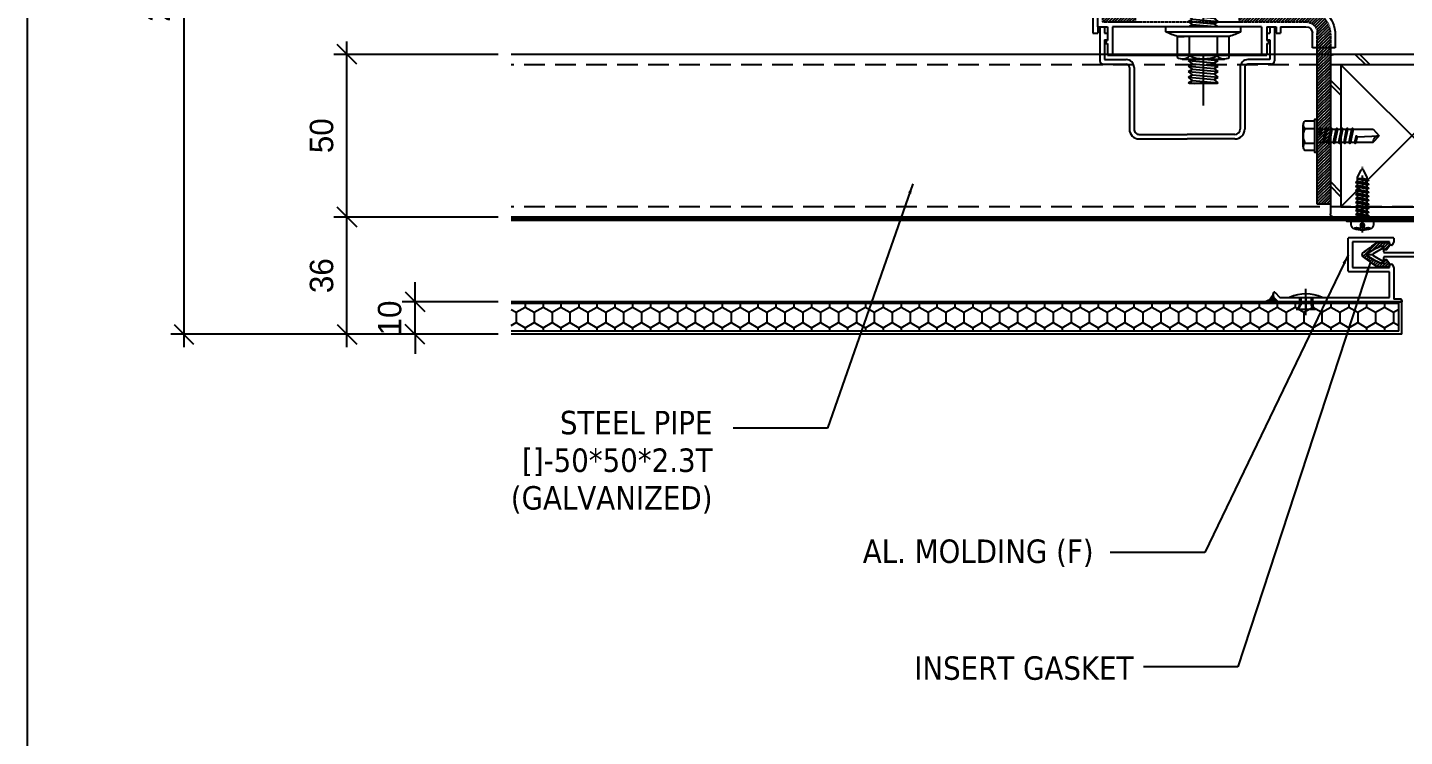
# Model space of a CAD drawing. Header units: millimetres. Extents: x 2352 to 12473, y 635 to 7997.
# Drawn here: x 3160.6 to 3583.5, y 2969 to 3186.8 of the extents above; entities that cross this region are included whole.
import ezdxf

# ---------------------------------------------------------------- set-up
doc = ezdxf.new("R2010")
doc.units = ezdxf.units.MM
for name, pattern in [('( Hidden )', [0.375, 0.25, -0.125]), ('CENTER', [2, 1.25, -0.25, 0.25, -0.25]), ('CONTINOUS', [0]), ('HIDDEN', [9.525, 6.35, -3.175])]:
    doc.linetypes.add(name, pattern=pattern)
doc.layers.get('Defpoints').update_dxf_attribs({"color": 187})
for name, color, linetype in [('01', 1, 'Continuous'), ('4', 4, 'Continuous'), ('5', 5, 'Continuous'), ('ACCY', 8, 'Continuous'), ('Autotaladrante N12 Filete 5.5 mm', 1, 'Continuous'), ('cen', 1, 'Continuous'), ('DIM', 7, 'Continuous'), ('fastener', 1, 'Continuous'), ('GASKET', 3, 'Continuous'), ('HATCH', 8, 'Continuous'), ('KD-ELE6', 8, 'Continuous'), ('OTHER', 8, 'Continuous'), ('PE', 9, 'Continuous'), ('REV01', 9, 'Continuous'), ('S-DIM', 7, 'CONTINOUS'), ('Self Screw #14x25', 1, 'Continuous'), ('skin-mt', 7, 'Continuous'), ('ST_L PIPE', 2, 'Continuous'), ('TE 07', 7, 'Continuous'), ('TEXT', 4, 'Continuous'), ('Welding', 1, 'Continuous'), ('x-sec$0$A-CON', 2, 'Continuous'), ('몰드', 2, 'Continuous'), ('사출', 4, 'Continuous'), ('원통형 캡', 7, 'Continuous')]:
    doc.layers.add(name, color=color, linetype=linetype)
doc.styles.add('Expo M', font='Expo M.ttf')
doc.styles.get("Standard").update_dxf_attribs({"font": 'arial.ttf'})
doc.styles.add('알루이엔씨', font='Expo M.ttf')
doc.dimstyles.new('DS2', dxfattribs={"dimscale": 2, "dimtxt": 1.8, "dimasz": 1.5, "dimexe": 1, "dimexo": 1, "dimgap": 0.5, "dimtad": 1, "dimtoh": 1, "dimdec": 1, "dimzin": 1, "dimdsep": 46, "dimtxsty": 'Expo M', "dimcen": 2, "dimadec": 1, "dimazin": 0, "dimtfac": 1, "dimtdec": 4, "dimtix": 1, "dimtmove": 1, "dimatfit": 3, "dimfxl": 1, "dimtolj": 1, "dimtzin": 1, "dimarcsym": 0})
doc.dimstyles.new('알루이엔씨4', dxfattribs={"dimscale": 4, "dimtxt": 1.8, "dimasz": 1.5, "dimexe": 1, "dimexo": 1, "dimgap": 1, "dimtad": 1, "dimdec": 1, "dimdsep": 46, "dimtxsty": '알루이엔씨', "dimblk": 'OBLIQUE', "dimcen": 2, "dimdle": 1, "dimclrd": 7, "dimclre": 7, "dimclrt": 3, "dimadec": 1, "dimazin": 0, "dimtfac": 1, "dimtdec": 1, "dimtix": 1, "dimtmove": 2, "dimatfit": 3, "dimfxl": 1, "dimtvp": 1, "dimtolj": 1, "dimtzin": 0, "dimarcsym": 0})

# ---------------------------------------------------------------- blocks, each defined once
blk = doc.blocks.new('POP-LIVET')
at = {"layer": 'cen', "ltscale": 0.1}
blk.add_line((0, -5.47), (0, 2.61), dxfattribs=at)
at = {"layer": 'OTHER'}
for p, q in [((-5, 0), (5, 0)), ((-2, 0), (-2, -2.3)), ((-1.6, 0), (-1.6, -2.3)), ((0, 0), (0, -3.3)), ((1.6, 0), (1.6, -2.3)), ((2, 0), (2, -2.3)), ((-3, -3.6), (3, -3.6))]:
    blk.add_line(p, q, dxfattribs=at)
for centre, radius, start, end in [((0, -10.83), 11.93, 65.2132, 114.7868), ((-3.68, -2.04), 1.7, 293.5145, 351.3483), ((-3.28, -2.04), 1.7, 293.5145, 351.3483), ((3.28, -2.04), 1.7, 188.6517, 246.4855), ((3.68, -2.04), 1.7, 188.6517, 246.4855)]:
    blk.add_arc(centre, radius, start, end, dxfattribs=at)
blk = doc.blocks.new('F2-A')
at = {"layer": '몰드', "color": 7}
for p, q in [((-25.56, 25.75), (-25.56, 24.95)), ((1.06, 26), (-25.31, 26)), ((1.3, 1.3), (1.3, 25.8)), ((-25.31, 24.7), (-20.96, 24.7)), ((-20.96, 24.7), (-20.66, 25)), ((-20.66, 25), (-20.36, 24.7)), ((-20.36, 24.7), (0, 24.7)), ((0, 24.7), (0, 15.05)), ((0, 13.85), (0, 0.8)), ((-2.5, 0.4), (-2.5, 0)), ((-2.5, 0), (22.8, 0)), ((-2.1, 0.8), (0, 0.8)), ((14, 1.3), (1.3, 1.3)), ((14.3, 1), (14, 1.3)), ((14.6, 1.3), (14.3, 1)), ((22.26, 1.3), (14.6, 1.3)), ((23.88, 2.91), (22.26, 1.3)), ((22.8, 0), (24.24, 1.44)), ((24.24, 2.83), (24.16, 2.91)), ((24.3, 1.58), (24.3, 2.69))]:
    blk.add_line(p, q, dxfattribs=at)
blk.add_lwpolyline([(0, 15.05), (-13.92, 15.05), (-14.12, 16.13, 0.547574), (-14.59, 16.32), (-17.34, 14.69, 0.517274), (-17.34, 14.21), (-14.59, 12.58, 0.547574), (-14.12, 12.77), (-13.92, 13.85), (0, 13.85)], format="xyb", dxfattribs=at)
for centre, radius, start, end in [((-25.31, 25.75), 0.25, 90, 180), ((1.06, 25.75), 0.25, 11.537, 90), ((-25.31, 24.95), 0.25, 180, 270), ((-2.1, 0.4), 0.4, 90, 180), ((24.02, 2.77), 0.2, 45, 135), ((24.1, 2.69), 0.2, 0, 45), ((24.1, 1.58), 0.2, 315, 360)]:
    blk.add_arc(centre, radius, start, end, dxfattribs=at)
blk = doc.blocks.new('F1-A')
at = {"layer": '몰드', "color": 7}
for p, q in [((-14, 9.4), (-14, 19.5)), ((-13.8, 19.7), (-0.2, 19.7)), ((-1.3, 18.4), (-12.7, 18.4)), ((-12.7, 18.4), (-12.7, 10.5)), ((-1.3, 17.36), (-1.3, 18.4)), ((-0.64, 17.36), (-1.3, 17.36)), ((-0.02, 18.36), (-0.46, 17.48)), ((0, 19.5), (0, 18.45)), ((-1.3, 9.2), (-13.8, 9.2)), ((-12.7, 10.5), (-1.3, 10.5)), ((-1.3, 11.54), (-0.64, 11.54)), ((-1.3, 10.5), (-1.3, 11.54)), ((-1.3, 1.3), (-1.3, 9.2)), ((-0.46, 11.42), (-0.02, 10.54)), ((0, 10.45), (0, 0.8)), ((-37, 1.58), (-37, 2.69)), ((-36.94, 2.83), (-36.86, 2.91)), ((-35.5, 0), (-36.94, 1.44)), ((-36.58, 2.91), (-34.96, 1.3)), ((2.5, 0), (-35.5, 0)), ((-34.96, 1.3), (-27.3, 1.3)), ((-27.3, 1.3), (-27, 1)), ((-27, 1), (-26.7, 1.3)), ((-26.7, 1.3), (-1.3, 1.3)), ((2.1, 0.8), (0, 0.8)), ((2.5, 0.4), (2.5, 0))]:
    blk.add_line(p, q, dxfattribs=at)
for centre, radius, start, end in [((-13.8, 19.5), 0.2, 90, 180), ((-0.64, 17.56), 0.2, 270, 333.7089), ((-0.2, 19.5), 0.2, 0, 90), ((-0.2, 18.45), 0.2, 333.7089, 360), ((-13.8, 9.4), 0.2, 180, 270), ((-0.64, 11.34), 0.2, 26.2911, 90), ((-0.2, 10.45), 0.2, 0, 26.2911), ((-36.8, 2.69), 0.2, 135, 180), ((-36.8, 1.58), 0.2, 180, 225), ((-36.72, 2.77), 0.2, 45, 135), ((2.1, 0.4), 0.4, 360, 90)]:
    blk.add_arc(centre, radius, start, end, dxfattribs=at)
blk = doc.blocks.new('A$C64E5457E')
at = {"layer": 'ACCY', "color": 1, "linetype": 'Continuous'}
for p, q in [((0, 17.78), (0, 16.79)), ((7, 16.79), (7, 17.78)), ((0, 16.79), (7, 16.79)), ((1.51, 15.32), (2, 15.52)), ((1.51, 15.32), (5.5, 14.66)), ((1.51, 14.08), (2, 14.28)), ((1.51, 14.08), (5.5, 13.43)), ((1.51, 12.85), (2, 13.05)), ((1.51, 12.85), (5.5, 12.2)), ((1.52, 15.21), (2, 15.02)), ((1.52, 15.21), (5.44, 14.57)), ((1.52, 13.98), (2, 13.78)), ((1.52, 13.98), (5.44, 13.33)), ((1.52, 12.74), (2, 12.55)), ((1.52, 12.74), (5.44, 12.1)), ((2, 16.79), (2, 15.52)), ((2, 15.52), (5, 14.89)), ((2, 15.02), (2, 14.28)), ((2, 15.02), (5, 14.4)), ((2, 14.28), (5, 13.66)), ((2, 13.78), (2, 13.05)), ((2, 13.78), (5, 13.16)), ((2, 13.05), (5, 12.43)), ((3.43, 16.14), (5, 15.64)), ((3.43, 16.14), (5.44, 15.81)), ((3.45, 16.24), (5, 16.14)), ((3.45, 16.24), (5.5, 15.91)), ((5, 16.79), (5, 16.14)), ((5.48, 15.94), (5, 16.14)), ((5.49, 15.84), (5, 15.64)), ((5, 15.64), (5, 14.89)), ((5.48, 14.7), (5, 14.89)), ((5.49, 14.59), (5, 14.4)), ((5, 14.4), (5, 13.66)), ((5.48, 13.47), (5, 13.66)), ((5.49, 13.36), (5, 13.16)), ((5, 13.16), (5, 12.43)), ((1.51, 11.62), (2, 11.82)), ((1.51, 11.62), (5.5, 10.96)), ((1.51, 10.38), (2, 10.58)), ((1.51, 10.38), (5.5, 9.73)), ((1.51, 9.15), (2, 9.35)), ((1.51, 9.15), (5.5, 8.5)), ((1.52, 11.51), (5.44, 10.87)), ((1.52, 11.51), (2, 11.32)), ((1.52, 10.28), (2, 10.08)), ((1.52, 10.28), (5.44, 9.63)), ((1.52, 9.05), (2, 8.85)), ((1.52, 9.05), (5.44, 8.4)), ((2, 12.55), (2, 11.82)), ((2, 12.55), (5, 11.93)), ((2, 11.82), (5, 11.2)), ((2, 11.32), (2, 10.58)), ((2, 11.32), (5, 10.7)), ((2, 10.58), (5, 9.96)), ((2, 10.08), (2, 9.35)), ((2, 10.08), (5, 9.46)), ((2, 9.35), (5, 8.73)), ((2, 8.85), (2, 8.12)), ((2, 8.85), (5, 8.23)), ((5.48, 12.23), (5, 12.43)), ((5.49, 12.13), (5, 11.93)), ((5, 11.93), (5, 11.2)), ((5.48, 11), (5, 11.2)), ((5.49, 10.9), (5, 10.7)), ((5, 10.7), (5, 9.96)), ((5.48, 9.77), (5, 9.96)), ((5.49, 9.66), (5, 9.46)), ((5, 9.46), (5, 8.73)), ((5.48, 8.54), (5, 8.73)), ((1.51, 7.92), (2, 8.12)), ((1.51, 7.92), (5.5, 7.26)), ((1.51, 6.69), (2, 6.89)), ((1.51, 6.69), (5.5, 6.03)), ((1.51, 5.45), (2, 5.65)), ((1.51, 5.45), (5.5, 4.8)), ((1.51, 4.22), (2, 4.42)), ((1.52, 7.81), (2, 7.62)), ((1.52, 7.81), (5.44, 7.17)), ((1.52, 6.58), (2, 6.39)), ((1.52, 6.58), (5.44, 5.94)), ((1.52, 5.35), (2, 5.15)), ((1.52, 5.35), (5.44, 4.7)), ((2, 8.12), (5, 7.5)), ((2, 7.62), (2, 6.89)), ((2, 7.62), (5, 7)), ((2, 6.89), (5, 6.26)), ((2, 6.39), (2, 5.65)), ((2, 6.39), (5, 5.76)), ((2, 5.65), (5, 5.03)), ((2, 5.15), (2, 4.42)), ((2, 5.15), (5, 4.53)), ((2, 4.42), (5, 3.8)), ((5.49, 8.43), (5, 8.23)), ((5, 8.23), (5, 7.5)), ((5.48, 7.3), (5, 7.5)), ((5.49, 7.2), (5, 7)), ((5, 7), (5, 6.26)), ((5.48, 6.07), (5, 6.26)), ((5.49, 5.96), (5, 5.76)), ((5, 5.76), (5, 5.03)), ((5.48, 4.84), (5, 5.03)), ((5.49, 4.73), (5, 4.53)), ((5, 4.53), (5, 3.36)), ((1.51, 4.22), (5, 3.61)), ((1.52, 4.11), (2, 3.92)), ((1.52, 4.11), (4.75, 3.61)), ((2, 3.92), (2, 3.36)), ((2, 3.92), (3.46, 3.61)), ((2, 3.36), (3.12, 0.99)), ((5, 3.61), (3.46, 3.61)), ((5, 3.36), (3.88, 0.99))]:
    blk.add_line(p, q, dxfattribs=at)
at = {"layer": 'ACCY', "color": 1, "linetype": 'CENTER', "ltscale": 10}
blk.add_line((3.5, 20.21), (3.5, 0), dxfattribs=at)
at = {"layer": 'ACCY', "color": 1, "linetype": 'Continuous'}
blk.add_lwpolyline([(6.05, 19.04), (5.82, 18.84), (5.57, 18.74), (5.3, 18.72), (5.03, 18.76), (4.76, 18.82), (4.52, 18.89), (4.31, 18.94), (4.16, 18.94), (4.06, 18.88), (4.01, 18.76), (3.99, 18.6), (3.99, 18.41), (4.01, 18.21), (4.02, 18), (4.01, 17.81), (3.97, 17.63), (3.89, 17.5), (3.78, 17.4), (3.65, 17.35), (3.5, 17.33), (3.35, 17.35), (3.22, 17.4), (3.11, 17.5), (3.03, 17.63), (2.99, 17.81), (2.98, 18), (2.99, 18.21), (3.01, 18.41), (3.01, 18.6), (2.99, 18.76), (2.94, 18.88), (2.84, 18.94), (2.69, 18.94), (2.48, 18.89), (2.24, 18.82), (1.97, 18.76), (1.7, 18.72), (1.43, 18.74), (1.18, 18.84), (0.95, 19.04)], dxfattribs=at)
for centre, radius, start, end in [((1.3, 17.78), 1.3, 105.5886, 179.9767), ((3.5, 10.03), 9.36, 74.205, 105.795), ((5.7, 17.78), 1.3, 0.0233, 74.4114), ((1.59, 15.27), 0.0925, 150.0753, 220.1339), ((1.59, 14.04), 0.0925, 150.0753, 220.1339), ((1.59, 12.8), 0.0925, 150.0753, 220.1339), ((3.47, 16.18), 0.0602, 110.6851, 229.2729), ((5.41, 15.88), 0.0925, 330.0753, 40.1339), ((5.41, 14.64), 0.0925, 330.0753, 40.1339), ((5.41, 13.41), 0.0925, 330.0753, 40.1339), ((1.59, 11.57), 0.0925, 150.0753, 220.1339), ((1.59, 10.34), 0.0925, 150.0753, 220.1339), ((1.59, 9.11), 0.0925, 150.0753, 220.1339), ((5.41, 12.17), 0.0925, 330.0753, 40.1339), ((5.41, 10.94), 0.0925, 330.0753, 40.1339), ((5.41, 9.71), 0.0925, 330.0753, 40.1339), ((5.41, 8.48), 0.0925, 330.0753, 40.1339), ((1.59, 7.87), 0.0925, 150.0753, 220.1339), ((1.59, 6.64), 0.0925, 150.0753, 220.1339), ((1.59, 5.41), 0.0925, 150.0753, 220.1339), ((5.41, 7.24), 0.0925, 330.0753, 40.1339), ((5.41, 6.01), 0.0925, 330.0753, 40.1339), ((5.41, 4.78), 0.0925, 330.0753, 40.1339), ((1.59, 4.17), 0.0925, 150.0753, 220.1339), ((3.5, 1.25), 0.46, 215.1627, 324.8373)]:
    blk.add_arc(centre, radius, start, end, dxfattribs=at)
blk = doc.blocks.new('A$C5B8479A7')
at = {"layer": 'HATCH'}
for p, q in [((-58.53, -29.69), (-14.93, 13.91)), ((-58.53, 13.91), (-14.93, -29.69))]:
    blk.add_line(p, q, dxfattribs=at)
at = {"layer": 'ST_L PIPE'}
for p, q in [((-60.73, 17.11), (-12.73, 17.11)), ((-61.73, -31.89), (-61.73, 16.11)), ((-11.73, 16.11), (-11.73, -31.89)), ((-12.73, -32.89), (-60.73, -32.89))]:
    blk.add_line(p, q, dxfattribs=at)
at = {"layer": 'ST_L PIPE', "color": 1}
for p, q in [((-52.21, 13.91), (-49.01, 17.11)), ((-50.79, 13.91), (-47.59, 17.11)), ((-24.01, 13.91), (-20.81, 17.11)), ((-22.59, 13.91), (-19.39, 17.11)), ((-61.73, 6), (-58.53, 9.2)), ((-61.73, 4.58), (-58.53, 7.78)), ((-61.73, -25.2), (-58.53, -22)), ((-61.73, -26.62), (-58.53, -23.42)), ((-52.21, -32.89), (-49.01, -29.69)), ((-50.79, -32.89), (-47.59, -29.69)), ((-24.01, -32.89), (-20.81, -29.69)), ((-22.59, -32.89), (-19.39, -29.69))]:
    blk.add_line(p, q, dxfattribs=at)
at = {"layer": 'ST_L PIPE'}
blk.add_lwpolyline([(-14.93, -29.69), (-58.53, -29.69), (-58.53, 13.91), (-14.93, 13.91)], close=True, dxfattribs=at)
for centre, start, end in [((-60.73, 16.11), 90, 180), ((-12.73, 16.11), 0, 90), ((-60.73, -31.89), 180, 270), ((-12.73, -31.89), 270, 0)]:
    blk.add_arc(centre, 1, start, end, dxfattribs=at)
at = {"layer": 'Welding'}
for p, q in [((-14.93, 6), (-11.73, 9.2)), ((-14.93, 4.58), (-11.73, 7.78)), ((-14.93, -25.2), (-11.73, -22)), ((-14.93, -26.62), (-11.73, -23.42))]:
    blk.add_line(p, q, dxfattribs=at)
blk = doc.blocks.new('AL-TEMPLATE')
at = {"layer": 'TE 07'}
blk.add_lwpolyline([(1984.07, 1501.32), (2709.08, 1501.32), (2709.08, 935.18), (1984.07, 935.18)], close=True, dxfattribs=at)
blk = doc.blocks.new('_Oblique')
at = {"color": 0, "linetype": 'ByBlock', "lineweight": -2}
blk.add_line((-0.5, -0.5), (0.5, 0.5), dxfattribs=at)
blk = doc.blocks.new('*D160')
at = {"layer": 'Defpoints', "color": 0, "transparency": 16777216}
for p in [(3258.73, 3178.56), (3309.15, 3178.56), (3309.15, 3128.56)]:
    blk.add_point(p, dxfattribs=at)
at = {"layer": 'DIM', "color": 7, "lineweight": -2, "transparency": 16777216}
for p, q in [((3258.73, 3124.56), (3258.73, 3182.56)), ((3305.15, 3178.56), (3254.73, 3178.56)), ((3305.15, 3128.56), (3254.73, 3128.56))]:
    blk.add_line(p, q, dxfattribs=at)
at = {"layer": 'DIM', "color": 7, "lineweight": -2, "transparency": 16777216, "xscale": 6, "yscale": 6, "zscale": 6}
for p, rotation in [((3258.73, 3178.56), 90), ((3258.73, 3128.56), 270)]:
    blk.add_blockref('_Oblique', p, dxfattribs=dict(at, rotation=rotation))
at = {"layer": 'DIM', "color": 3, "transparency": 16777216, "insert": (3250.95, 3153.56), "char_height": 7.2, "attachment_point": 5, "rotation": 90, "style": '알루이엔씨'}
blk.add_mtext('\\A1;50', dxfattribs=at)
blk = doc.blocks.new('*D161')
at = {"layer": 'Defpoints', "color": 0, "transparency": 16777216}
for p in [(3258.73, 3128.56), (3309.15, 3128.56), (3309.15, 3092.56)]:
    blk.add_point(p, dxfattribs=at)
at = {"layer": 'DIM', "color": 7, "lineweight": -2, "transparency": 16777216}
for p, q in [((3258.73, 3088.56), (3258.73, 3132.56)), ((3305.15, 3128.56), (3254.73, 3128.56)), ((3305.15, 3092.56), (3254.73, 3092.56))]:
    blk.add_line(p, q, dxfattribs=at)
at = {"layer": 'DIM', "color": 7, "lineweight": -2, "transparency": 16777216, "xscale": 6, "yscale": 6, "zscale": 6}
for p, rotation in [((3258.73, 3128.56), 90), ((3258.73, 3092.56), 270)]:
    blk.add_blockref('_Oblique', p, dxfattribs=dict(at, rotation=rotation))
at = {"layer": 'DIM', "color": 3, "transparency": 16777216, "insert": (3250.95, 3110.56), "char_height": 7.2, "attachment_point": 5, "rotation": 90, "style": '알루이엔씨'}
blk.add_mtext('\\A1;36', dxfattribs=at)
blk = doc.blocks.new('*D162')
at = {"layer": 'Defpoints', "color": 0, "transparency": 16777216}
for p in [(3279.64, 3102.56), (3309.15, 3102.56), (3309.15, 3092.56)]:
    blk.add_point(p, dxfattribs=at)
at = {"layer": 'DIM', "color": 7, "lineweight": -2, "transparency": 16777216}
for p, q in [((3279.64, 3102.56), (3279.64, 3108.56)), ((3305.15, 3102.56), (3275.64, 3102.56)), ((3279.64, 3092.56), (3279.64, 3102.56)), ((3305.15, 3092.56), (3275.64, 3092.56)), ((3279.64, 3092.56), (3279.64, 3086.56))]:
    blk.add_line(p, q, dxfattribs=at)
at = {"layer": 'DIM', "color": 7, "lineweight": -2, "transparency": 16777216, "xscale": 6, "yscale": 6, "zscale": 6}
for p, rotation in [((3279.64, 3102.56), 270), ((3279.64, 3092.56), 90)]:
    blk.add_blockref('_Oblique', p, dxfattribs=dict(at, rotation=rotation))
at = {"layer": 'DIM', "color": 3, "transparency": 16777216, "insert": (3271.86, 3097.56), "char_height": 7.2, "attachment_point": 5, "rotation": 90, "style": '알루이엔씨'}
blk.add_mtext('\\A1;10', dxfattribs=at)
blk = doc.blocks.new('원통형 캡')
at = {"layer": '사출'}
for p, q in [((-11.7, -27.02, 0), (-11.7, -8.02, 0)), ((-10.3, -27.02, 0), (-10.3, -8.02, 0)), ((-8.7, -5.02, 0), (6, -5.02)), ((-8.7, -6.42, 0), (6, -6.42)), ((20.7, -5.02, 0), (6, -5.02)), ((20.7, -6.42, 0), (6, -6.42)), ((22.3, -27.02, 0), (22.3, -8.02, 0)), ((23.7, -27.02, 0), (23.7, -8.02, 0)), ((-20.8, -39.52), (-20.8, -29.02)), ((-19.8, -28.02), (-12.7, -28.02, 0)), ((-19.4, -29.42), (-12.7, -29.42, 0)), ((-19.4, -35.52), (-19.4, -29.42)), ((31.8, -28.02), (24.7, -28.02, 0)), ((31.4, -29.42), (24.7, -29.42, 0)), ((31.4, -35.52), (31.4, -29.42)), ((32.8, -39.52), (32.8, -29.02)), ((-18.5, -35.52), (-19.4, -35.52)), ((-19.4, -39.52), (-19.4, -37.52)), ((-18.5, -37.52), (-19.4, -37.52)), ((-18.5, -37.52), (-18.5, -35.52)), ((30.5, -37.52), (30.5, -35.52)), ((31.4, -35.52), (30.5, -35.52)), ((31.4, -37.52), (30.5, -37.52)), ((31.4, -39.52), (31.4, -37.52)), ((-19.4, -39.52), (-20.8, -39.52)), ((32.8, -39.52), (31.4, -39.52))]:
    blk.add_line(p, q, dxfattribs=at)
for centre, radius, start, end in [((-8.7, -8.02, 0), 3, 90, 180), ((-8.7, -8.02, 0), 1.6, 90, 180), ((20.7, -8.02, 0), 3, 360, 90), ((20.7, -8.02, 0), 1.6, 360, 90), ((-19.8, -29.02), 1, 90, 180), ((-12.7, -27.02, 0), 1, 270, 360), ((-12.7, -27.02, 0), 2.4, 270, 360), ((24.7, -27.02, 0), 2.4, 180, 270), ((24.7, -27.02, 0), 1, 180, 270), ((31.8, -29.02), 1, 360, 90)]:
    blk.add_arc(centre, radius, start, end, dxfattribs=at)
blk = doc.blocks.new('Autotaladrante N12 Filete 5.5 mm')
at = {"layer": 'Autotaladrante N12 Filete 5.5 mm'}
for p, q in [((-4.984375, -3.870117), (-4.984375, 3.870117)), ((-4.411376, 2.580078), (-1.03125, 2.580078)), ((0, 2.291992), (1.143555, 2.291992)), ((0.916504, 0), (1.375, 2.692383)), ((1.60669, 2.291992), (2.976807, 2.291992)), ((3.439942, 2.291992), (4.810059, 2.291992)), ((4.356446, -2.291992), (5.273194, 2.291992)), ((5.041749, 2.692383), (5.273194, 2.291992)), ((5.273194, 2.291992), (6.643555, 2.291992)), ((7.106446, 2.291992), (8.476807, 2.291992)), ((8.023194, -2.291992), (8.939698, 2.291992)), ((8.708252, 2.692383), (8.939698, 2.291992)), ((8.939698, 2.291992), (10.310059, 2.291992)), ((10.773194, 2.291992), (12.143311, 2.291992)), ((11.458252, -2.692383), (12.375, 2.692383)), ((12.606446, 2.291992), (19.670899, 2.291992)), ((13.981446, -0.401367), (21.770752, 0)), ((19.670899, 2.291992), (21.770752, 0)), ((19.670899, -2.291992), (21.770752, 0)), ((-4.411376, -2.580078), (-1.03125, -2.580078)), ((0, -2.291992), (2.060059, -2.291992)), ((2.291749, -2.692383), (2.523194, -2.291992)), ((4.125, -2.692383), (4.356446, -2.291992)), ((4.356446, -2.291992), (5.726807, -2.291992)), ((6.189942, -2.291992), (7.560059, -2.291992)), ((7.791504, -2.692383), (8.023194, -2.291992)), ((8.023194, -2.291992), (9.393311, -2.291992)), ((9.856446, -2.291992), (11.226807, -2.291992)), ((11.689942, -2.291992), (13.060059, -2.291992)), ((13.523194, -2.291992), (19.670899, -2.291992)), ((-1.03125, -5.160156), (-4.411376, -5.160156))]:
    blk.add_line(p, q, dxfattribs=at)
for points in [[(-1.03125, 5.160156), (-4.411376, 5.160156)], [(3.893555, -2.291992), (2.523194, -2.291992), (3.439942, 2.291992), (3.208252, 2.692383), (2.291749, -2.692383), (2.060059, -2.291992), (2.976807, 2.291992), (3.208252, 2.692383)], [(6.875, 2.692383), (7.106446, 2.291992), (6.189942, -2.291992), (5.958252, -2.692383), (5.726807, -2.291992), (6.643555, 2.291992), (6.875, 2.692383), (5.958252, -2.692383)], [(9.625, -2.692383), (9.856446, -2.291992), (10.773194, 2.291992), (10.541504, 2.692383), (9.625, -2.692383), (9.393311, -2.291992), (10.310059, 2.291992), (10.541504, 2.692383)], [(13.75, 0), (13.518555, -0.401367), (13.060059, -2.291992), (13.291749, -2.692383), (13.75, 0), (13.981446, -0.401367), (13.523194, -2.291992), (13.291749, -2.692383)]]:
    blk.add_lwpolyline(points, dxfattribs=at)
for points in [[(0, -5.729492), (0, 5.729492), (-1.03125, 5.729492), (-1.03125, -5.729492)], [(1.60669, 2.291992), (1.148194, 0.401367), (0.916504, 0), (0.685059, 0.401367), (1.143555, 2.291992), (1.375, 2.692383)], [(4.125, -2.692383), (3.893555, -2.291992), (4.810059, 2.291992), (5.041749, 2.692383)], [(7.560059, -2.291992), (8.476807, 2.291992), (8.708252, 2.692383), (7.791504, -2.692383)], [(11.689942, -2.291992), (11.458252, -2.692383), (11.226807, -2.291992), (12.143311, 2.291992), (12.375, 2.692383), (12.606446, 2.291992)]]:
    blk.add_lwpolyline(points, close=True, dxfattribs=at)
for centre, radius, start, end in [((-3.245605, 3.870117), 1.738802, 132.1065, 227.8935), ((1.111329, 0), 6.095833, 154.96034, 205.03966), ((21.712647, -2.054688), 2.055444, 88.377566, 186.622451), ((-3.245605, -3.870117), 1.738802, 132.1065, 227.8935)]:
    blk.add_arc(centre, radius, start, end, dxfattribs=at)
blk = doc.blocks.new('옵티마 플레이트 단면 피스용')
at = {"layer": '5'}
h = blk.add_hatch(dxfattribs=at)
h.set_pattern_fill('ANSI31', color=256, scale=5, angle=-90)
h.set_pattern_definition([(315, (47503.81944, -57713.6629), (0.441941738, 0.441941738), [])])
edge = h.paths.add_edge_path()
edge.add_line((52223.75, -69310), (52223.75, -69362.5))
edge.add_line((52223.75, -69362.5), (52219.75, -69362.5))
edge.add_line((52219.75, -69362.5), (52219.75, -69310.5))
edge.add_arc((52227.75, -69310.5), 8, 90, 180, ccw=False)
edge.add_line((52227.75, -69302.5), (52247.75, -69302.5))
edge.add_line((52247.75, -69302.5), (52247.75, -69306.5))
edge.add_line((52247.75, -69306.5), (52227.25, -69306.5))
edge.add_arc((52227.25, -69310), 3.5, 90, 180)
h.paths.add_polyline_path([(52289.75, -69306.5), (52279.75, -69306.5), (52279.75, -69302.5), (52289.75, -69302.5)])
at = {"layer": '5', "linetype": '( Hidden )'}
for p, q in [((52289.75, -69302.5), (52227.75, -69302.5)), ((52247.75, -69302.5), (52247.75, -69306.5)), ((52279.75, -69302.5), (52279.75, -69306.5)), ((52289.75, -69302.5), (52289.75, -69306.5)), ((52289.75, -69306.5), (52227.25, -69306.5)), ((52219.75, -69310.5), (52219.75, -69314.5)), ((52223.75, -69314.5), (52223.75, -69310))]:
    blk.add_line(p, q, dxfattribs=at)
at = {"layer": '5', "linetype": 'Continuous'}
for p, q in [((52219.75, -69314.5), (52219.75, -69362.5)), ((52223.75, -69362.5), (52223.75, -69314.5))]:
    blk.add_line(p, q, dxfattribs=at)
at = {"layer": '5'}
blk.add_line((52219.75, -69362.5), (52223.75, -69362.5), dxfattribs=at)
at = {"layer": '5', "linetype": '( Hidden )'}
for centre, radius in [((52227.75, -69310.5), 8), ((52227.25, -69310), 3.5)]:
    blk.add_arc(centre, radius, 90, 180, dxfattribs=at)
at = {"layer": '사출'}
for p, q in [((52218.25, -69302.5), (52218.25, -69301)), ((52218.25, -69301), (52227.75, -69301)), ((52218.25, -69302.5), (52222.63, -69302.5)), ((52291.25, -69301), (52227.75, -69301)), ((52296.25, -69301), (52291.25, -69301)), ((52291.25, -69304.75), (52296.25, -69302.5)), ((52291.25, -69304.75), (52291.25, -69308)), ((52292.66, -69304.11), (52292.66, -69310)), ((52296.25, -69302.5), (52296.25, -69301)), ((52235.05, -69308), (52227.25, -69308)), ((52235.05, -69308), (52235.05, -69310)), ((52239.25, -69308), (52236.35, -69308)), ((52236.35, -69308), (52236.35, -69310)), ((52239.25, -69308), (52239.25, -69312.2)), ((52240.88, -69308), (52240.88, -69316.7)), ((52240.88, -69308), (52286.63, -69308)), ((52286.63, -69308), (52286.63, -69316.7)), ((52291.25, -69308), (52288.25, -69308)), ((52288.25, -69308), (52288.25, -69312.2)), ((52291.15, -69308), (52291.15, -69310)), ((52218.25, -69310.5), (52218.25, -69314.5)), ((52225.25, -69314.5), (52225.25, -69310)), ((52236.35, -69310), (52235.05, -69310)), ((52238.75, -69312.2), (52238.75, -69313.2)), ((52239.25, -69312.2), (52238.75, -69312.2)), ((52239.25, -69313.2), (52238.75, -69313.2)), ((52239.25, -69313.2), (52239.25, -69316.7)), ((52288.75, -69312.2), (52288.25, -69312.2)), ((52288.25, -69313.2), (52288.25, -69316.7)), ((52288.75, -69313.2), (52288.25, -69313.2)), ((52288.75, -69312.2), (52288.75, -69313.2)), ((52292.66, -69310), (52291.15, -69310)), ((52218.25, -69314.5), (52225.25, -69314.5)), ((52288.25, -69316.7), (52239.25, -69316.7))]:
    blk.add_line(p, q, dxfattribs=at)
for centre, radius in [((52227.75, -69310.5), 9.5), ((52227.25, -69310), 2)]:
    blk.add_arc(centre, radius, 90, 180, dxfattribs=at)
blk = doc.blocks.new('코니컬 2차')
at = {"layer": '01', "color": 5}
for p, q in [((-1.6, -11.5), (-1.6, 11.5)), ((-1.6, 11.5), (0, 11.5)), ((0, -11.5), (0, 11.5)), ((-10, -6.52), (-10, 6.52)), ((-9.5, 7.97), (-3, 7.97)), ((-9, 4.3), (-3, 4.3)), ((-3, 8), (-3, -8)), ((-9.5, -7.97), (-3, -7.97)), ((-9, -4.3), (-3, -4.3)), ((-3, -7.97), (-3, -5.9)), ((-1.6, -11.5), (0, -11.5))]:
    blk.add_line(p, q, dxfattribs=at)
for centre, radius, start, end in [((14.17, 3.16), 17.83, 152.132, 164.2652), ((-7.3, 6.4), 2.7, 144.4572, 231.0699), ((-0.25, 0), 9.75, 153.8162, 206.1838), ((-7.3, -6.4), 2.7, 128.9301, 215.5428), ((14.17, -3.16), 17.83, 195.7348, 207.868)]:
    blk.add_arc(centre, radius, start, end, dxfattribs=at)
blk = doc.blocks.new('코니컬 1차')
at = {"layer": '01', "color": 5}
for p, q in [((-1.6, 13.5), (0, 13.5)), ((-1.6, 13.5), (-1.6, 10.92)), ((-1.6, -13.5), (-1.6, 13.5)), ((-1.6, 13), (-1.6, 13)), ((0, -13.5), (0, 13.5)), ((-2.1, 12.5), (-2.1, 10.92)), ((-1.6, 10.95), (-1.6, 10.92)), ((-10, -6.52), (-10, 6.52)), ((-9.5, 7.97), (-3, 7.97)), ((-9, 4.3), (-3, 4.3)), ((-3, 8), (-3, -8)), ((-9.5, -7.97), (-3, -7.97)), ((-9, -4.3), (-3, -4.3)), ((-2.1, -12.5), (-2.1, -10.92)), ((-1.6, -10.92), (-1.6, -13.5)), ((-1.6, -13.5), (0, -13.5))]:
    blk.add_line(p, q, dxfattribs=at)
for centre, radius, start, end in [((-1.6, 12.5), 0.5, 90, 180), ((-2.66, 9), 0.5, 156.8766, 248.8215), ((4.12, 6.11), 7.87, 142.2401, 156.8766), ((4.12, 6.11), 7.37, 142.2401, 165.1102), ((-2.1, 10.92), 0.5, 322.2401, 0), ((-7.3, 6.4), 2.7, 144.4572, 231.0699), ((-0.25, 0), 9.75, 153.8162, 206.1838), ((-7.3, -6.4), 2.7, 128.9301, 215.5428), ((4.12, -6.11), 7.37, 194.8898, 217.7599), ((-2.66, -9), 0.5, 111.1785, 203.1234), ((4.12, -6.11), 7.87, 203.1234, 217.7599), ((-1.6, -12.5), 0.5, 180, 270), ((-2.1, -10.92), 0.5, 0, 37.7599)]:
    blk.add_arc(centre, radius, start, end, dxfattribs=at)
blk = doc.blocks.new('*U148')
at = {"layer": '01', "color": 5}
for p, q in [((6.76, 4.25, 0), (6.94, 4.55, 0)), ((7.65, -3.36, 0), (6.94, 4.55, 0)), ((6.94, 4.55, 0), (7.95, 3.36, 0)), ((7.95, 3.36, 0), (8.66, 4.55, 0)), ((9.37, -3.36, 0), (8.66, 4.55, 0)), ((8.66, 4.55, 0), (9.66, 3.36, 0)), ((9.66, 3.36, 0), (10.37, 4.55, 0)), ((11.09, -3.36, 0), (10.37, 4.55, 0)), ((10.37, 4.55, 0), (11.38, 3.36, 0)), ((11.38, 3.36, 0), (12.09, 4.55, 0)), ((12.8, -3.36, 0), (12.09, 4.55, 0)), ((12.09, 4.55, 0), (13.09, 3.36, 0)), ((13.09, 3.36, 0), (13.8, 4.55, 0)), ((14.2, 0.21, 0), (13.8, 4.55, 0)), ((13.8, 4.55, 0), (14.2, 4.09, 0)), ((24.2, 4.43, 0), (25.1, 3.36, 0)), ((25.1, 3.36, 0), (25.81, 4.55, 0)), ((26.53, -3.36, 0), (25.81, 4.55, 0)), ((25.81, 4.55, 0), (26.82, 3.36, 0)), ((26.82, 3.36, 0), (27.53, 4.55, 0)), ((28.24, -3.36, 0), (27.53, 4.55, 0)), ((27.53, 4.55, 0), (28.53, 3.36, 0)), ((28.53, 3.36, 0), (29.24, 4.55, 0)), ((29.96, -3.36, 0), (29.24, 4.55, 0)), ((29.24, 4.55, 0), (30.25, 3.36, 0)), ((30.25, 3.36, 0), (30.96, 4.55, 0)), ((31.2, 1.94, 0), (30.96, 4.55, 0)), ((30.96, 4.55, 0), (31.2, 4.27, 0)), ((41.2, 4.45, 0), (41.25, 4.55, 0)), ((41.97, -3.36, 0), (41.25, 4.55, 0)), ((41.25, 4.55, 0), (42.26, 3.36, 0)), ((42.26, 3.36, 0), (42.97, 4.55, 0)), ((43.68, -3.36, 0), (42.97, 4.55, 0)), ((42.97, 4.55, 0), (43.97, 3.36, 0)), ((43.97, 3.36, 0), (44.68, 4.55, 0)), ((45.4, -3.36, 0), (44.68, 4.55, 0)), ((44.68, 4.55, 0), (45.69, 3.36, 0)), ((45.69, 3.36, 0), (46.4, 4.55, 0)), ((47.11, -3.36, 0), (46.4, 4.55, 0)), ((46.4, 4.55, 0), (47.4, 3.36, 0)), ((47.4, 3.36, 0), (48.12, 4.55, 0)), ((48.83, -3.36, 0), (48.12, 4.55, 0)), ((48.12, 4.55, 0), (49.12, 3.36, 0)), ((49.12, 3.36, 0), (49.83, 4.55, 0)), ((50.54, -3.36, 0), (49.83, 4.55, 0)), ((49.83, 4.55, 0), (50.83, 3.36, 0)), ((50.83, 3.36, 0), (51.55, 4.55, 0)), ((52.26, -3.36, 0), (51.55, 4.55, 0)), ((51.55, 4.55, 0), (52.55, 3.36, 0)), ((52.55, 3.36, 0), (53.26, 4.55, 0)), ((53.97, -3.36, 0), (53.26, 4.55, 0)), ((53.26, 4.55, 0), (54.27, 3.36, 0)), ((54.27, 3.36, 0), (54.98, 4.55, 0)), ((55.69, -3.36, 0), (54.98, 4.55, 0)), ((54.98, 4.55, 0), (55.98, 3.36, 0)), ((55.98, 3.36, 0), (56.69, 4.55, 0)), ((57.41, -3.36, 0), (56.69, 4.55, 0)), ((56.69, 4.55, 0), (57.7, 3.36, 0)), ((57.7, 3.36, 0), (58.41, 4.55, 0)), ((58.76, 0.6, 0), (58.41, 4.55, 0)), ((58.41, 4.55, 0), (58.76, 4.13, 0)), ((157.5, 6.5), (198.5, 6.5)), ((157.5, -6.5), (157.5, 6.5)), ((198.5, 6.5), (216.43, 8.02)), ((203.73, 6.94), (203.87, 5.31)), ((205.22, 7.07), (205.36, 5.43)), ((207.22, 7.24), (207.35, 5.6)), ((208.71, 7.36), (208.85, 5.73)), ((210.7, 7.53), (210.84, 5.9)), ((212.2, 7.66), (212.34, 6.02)), ((216.17, 5.5), (212.84, 3)), ((216.43, 8.02), (216.57, 6.38)), ((216.57, 6.23), (217.5, 6.42)), ((217.5, 6.42), (217.5, -6.43)), ((8.66, -4.55, 0), (7.95, 3.36, 0)), ((10.37, -4.55, 0), (9.66, 3.36, 0)), ((12.09, -4.55, 0), (11.38, 3.36, 0)), ((13.8, -4.55, 0), (13.09, 3.36, 0)), ((24.81, -3.36, 0), (24.2, 3.47, 0)), ((25.81, -4.55, 0), (25.1, 3.36, 0)), ((27.53, -4.55, 0), (26.82, 3.36, 0)), ((29.24, -4.55, 0), (28.53, 3.36, 0)), ((30.96, -4.55, 0), (30.25, 3.36, 0)), ((42.97, -4.55, 0), (42.26, 3.36, 0)), ((43.96, 3.37, 0), (43.97, 3.36, 0)), ((44.68, -4.55, 0), (43.97, 3.36, 0)), ((46.4, -4.55, 0), (45.69, 3.36, 0)), ((48.12, -4.55, 0), (47.4, 3.36, 0)), ((49.83, -4.55, 0), (49.12, 3.36, 0)), ((51.55, -4.55, 0), (50.83, 3.36, 0)), ((53.26, -4.55, 0), (52.55, 3.36, 0)), ((54.98, -4.55, 0), (54.27, 3.36, 0)), ((56.69, -4.55, 0), (55.98, 3.36, 0)), ((58.41, -4.55, 0), (57.7, 3.36, 0)), ((58.76, 4.1), (157.5, 4.1)), ((212.84, 3), (201.49, 2.04)), ((201.49, 1.58), (213.15, 0.59)), ((213.15, 0.59), (216.48, -1.91)), ((6.94, -4.55, 0), (6.76, -2.58, 0)), ((6.94, -4.55, 0), (7.65, -3.36, 0)), ((7.65, -3.36, 0), (8.66, -4.55, 0)), ((8.66, -4.55, 0), (9.37, -3.36, 0)), ((9.37, -3.36, 0), (10.37, -4.55, 0)), ((10.37, -4.55, 0), (11.09, -3.36, 0)), ((11.09, -3.36, 0), (12.09, -4.55, 0)), ((12.09, -4.55, 0), (12.8, -3.36, 0)), ((12.8, -3.36, 0), (13.8, -4.55, 0)), ((13.8, -4.55, 0), (14.2, -3.89, 0)), ((24.2, -4.39, 0), (24.81, -3.36, 0)), ((24.81, -3.36, 0), (25.81, -4.55, 0)), ((25.81, -4.55, 0), (26.53, -3.36, 0)), ((26.53, -3.36, 0), (27.53, -4.55, 0)), ((27.53, -4.55, 0), (28.24, -3.36, 0)), ((28.24, -3.36, 0), (29.24, -4.55, 0)), ((29.24, -4.55, 0), (29.96, -3.36, 0)), ((29.96, -3.36, 0), (30.96, -4.55, 0)), ((30.96, -4.55, 0), (31.2, -4.16, 0)), ((41.25, -4.55, 0), (41.2, -3.9, 0)), ((41.25, -4.55, 0), (41.97, -3.36, 0)), ((41.97, -3.36, 0), (42.97, -4.55, 0)), ((42.97, -4.55, 0), (43.68, -3.36, 0)), ((43.68, -3.36, 0), (44.68, -4.55, 0)), ((44.68, -4.55, 0), (45.4, -3.36, 0)), ((45.4, -3.36, 0), (46.4, -4.55, 0)), ((46.4, -4.55, 0), (47.11, -3.36, 0)), ((47.11, -3.36, 0), (48.12, -4.55, 0)), ((48.12, -4.55, 0), (48.83, -3.36, 0)), ((48.83, -3.36, 0), (49.83, -4.55, 0)), ((49.83, -4.55, 0), (50.54, -3.36, 0)), ((50.54, -3.36, 0), (51.55, -4.55, 0)), ((51.55, -4.55, 0), (52.26, -3.36, 0)), ((52.26, -3.36, 0), (53.26, -4.55, 0)), ((53.26, -4.55, 0), (53.97, -3.36, 0)), ((53.97, -3.36, 0), (54.98, -4.55, 0)), ((54.98, -4.55, 0), (55.69, -3.36, 0)), ((55.69, -3.36, 0), (56.69, -4.55, 0)), ((56.69, -4.55, 0), (57.41, -3.36, 0)), ((57.41, -3.36, 0), (58.41, -4.55, 0)), ((58.41, -4.55, 0), (58.76, -3.95, 0)), ((58.76, -4.1), (157.5, -4.1)), ((203.73, -6.94), (204.17, -1.71)), ((205.22, -7.07), (205.67, -1.84)), ((207.22, -7.24), (207.66, -2.01)), ((208.71, -7.36), (209.15, -2.14)), ((210.7, -7.53), (211.15, -2.3)), ((212.2, -7.66), (212.64, -2.43)), ((216.43, -8.02), (216.88, -2.79)), ((6.76, -4.34, 0), (6.94, -4.55, 0)), ((15.52, -4.55, 0), (15.7, -4.26, 0)), ((41.2, -4.48, 0), (41.25, -4.55, 0)), ((157.5, -6.5), (198.5, -6.5)), ((198.5, -6.5), (216.43, -8.02)), ((216.58, -6.24), (217.5, -6.43))]:
    blk.add_line(p, q, dxfattribs=at)
for centre, radius, start, end in [((198.5, 1.8), 3, 4.5208, 355.7247), ((204.61, 5.37), 0.75, 184.8409, 4.8409), ((208.1, 5.66), 0.75, 184.8409, 4.8409), ((211.59, 5.96), 0.75, 184.8409, 4.8409), ((215.57, 6.3), 1, 306.8463, 4.8409), ((204.92, -1.78), 0.75, 355.1591, 175.1591), ((208.41, -2.07), 0.75, 355.1591, 175.1591), ((211.89, -2.37), 0.75, 355.1591, 175.1591), ((215.88, -2.71), 1, 355.1591, 53.1537)]:
    blk.add_arc(centre, radius, start, end, dxfattribs=at)
at = {"layer": '5'}
for p, q in [((6.76, 4.25), (6.76, -4.34)), ((58.76, 4.13), (58.76, -4.1)), ((196.57, 4.1), (200.43, 4.1))]:
    blk.add_line(p, q, dxfattribs=at)
at = {"layer": 'cen'}
for p, q in [((0, 0), (15.7, 0)), ((25.7, 0), (31.2, 0)), ((41.2, 0), (223.71, 0))]:
    blk.add_line(p, q, dxfattribs=at)
at = {"layer": '5'}
for name, p in [('코니컬 1차', (41.2, 0)), ('코니컬 2차', (24.2, 0))]:
    blk.add_blockref(name, p, dxfattribs=at)
blk = doc.blocks.new('optima_plan')
at = {"rotation": 89.99999999999308}
blk.add_blockref('*U148', (-635587.7, 668083.1), dxfattribs=at)
blk.add_blockref('옵티마 플레이트 단면 피스용', (-687846.45, 737415.28))
at = {"layer": 'Self Screw #14x25', "color": 1, "xscale": -0.8726003495976328, "yscale": 0.8726003495976329, "zscale": 0.8726003490397156}
blk.add_blockref('Autotaladrante N12 Filete 5.5 mm', (-635622.7, 668073.78), dxfattribs=at)
at = {"layer": '원통형 캡', "xscale": -1, "rotation": 180}
blk.add_blockref('원통형 캡', (-635588.7, 668067.76), dxfattribs=at)
blk = doc.blocks.new('*D171')
at = {"layer": 'Defpoints', "color": 0, "ltscale": 500, "transparency": 16777216}
for p in [(3309.15, 3300.56), (3208.63, 3092.56), (3309.15, 3092.56)]:
    blk.add_point(p, dxfattribs=at)
at = {"layer": 'S-DIM', "color": 7, "lineweight": -2, "ltscale": 500, "transparency": 16777216}
for p, q in [((3208.63, 3304.56), (3208.63, 3088.56)), ((3305.15, 3300.56), (3204.63, 3300.56)), ((3305.15, 3092.56), (3204.63, 3092.56))]:
    blk.add_line(p, q, dxfattribs=at)
at = {"layer": 'S-DIM', "color": 7, "lineweight": -2, "ltscale": 500, "transparency": 16777216, "xscale": 6, "yscale": 6, "zscale": 6}
for p, rotation in [((3208.63, 3300.56), 90), ((3208.63, 3092.56), 270)]:
    blk.add_blockref('_Oblique', p, dxfattribs=dict(at, rotation=rotation))
at = {"layer": 'S-DIM', "color": 3, "ltscale": 500, "transparency": 16777216, "insert": (3200.84, 3196.56), "char_height": 7.2, "attachment_point": 5, "rotation": 90, "style": '알루이엔씨'}
blk.add_mtext('\\A1;208', dxfattribs=at)

msp = doc.modelspace()

# ---------------------------------------------------------------- hatches: boundary and pattern name
at = {"true_color": 0x636466}
h = msp.add_hatch(dxfattribs=at)
h.set_pattern_fill('ANSI31', color=251, scale=0.2)
h.set_pattern_definition([(45, (-11120.0206, 3675.86264), (-0.449012806, 0.449012806), [])])
edge = h.paths.add_edge_path()
edge.add_line((3577.16, 3119.56), (3576.64, 3119.56))
edge.add_arc((3576.64, 3118.56), 1, 90.0004, 110.2499)
edge.add_arc((3583.32, 3100.46), 20.29, 110.2499, 124.1431)
edge.add_arc((3572.1, 3117.01), 0.3, 125.2973, 234.7027)
edge.add_arc((3583.32, 3133.56), 20.29, 235.8569, 249.7501)
edge.add_arc((3576.64, 3115.46), 1, 249.7501, 269.9996)
edge.add_line((3576.64, 3114.46), (3577.16, 3114.46))
edge.add_line((3577.16, 3114.46), (3577.16, 3115.26))
edge.add_arc((3577.46, 3115.26), 0.3, 89.9999, 180, ccw=False)
edge.add_line((3577.46, 3115.56), (3577.83, 3115.56))
edge.add_arc((3577.83, 3115.26), 0.3, 30.7403, 89.9999, ccw=False)
edge.add_line((3578.09, 3115.42), (3578.92, 3114.31))
edge.add_arc((3578.66, 3114.16), 0.3, 0, 30.7403, ccw=False)
edge.add_line((3578.96, 3114.16), (3578.96, 3113.66))
edge.add_arc((3578.56, 3113.66), 0.4, 270, 360, ccw=False)
edge.add_line((3578.56, 3113.26), (3575.38, 3113.26))
edge.add_arc((3575.38, 3114.26), 1, 235.55, 270, ccw=False)
edge.add_arc((3528.5, 3054.48), 74.97, 51.8445, 55.1877)
edge.add_arc((3572.29, 3117.88), 2.09, 222.4727, 241.7057, ccw=False)
edge.add_arc((3571.46, 3117.01), 0.9, 142.7306, 217.2694, ccw=False)
edge.add_arc((3572.29, 3116.15), 2.09, 118.2943, 137.5273, ccw=False)
edge.add_arc((3528.5, 3179.54), 74.97, 304.8123, 308.1555)
edge.add_arc((3575.38, 3119.76), 1, 90, 124.45, ccw=False)
edge.add_line((3575.38, 3120.76), (3578.57, 3120.76))
edge.add_arc((3578.56, 3120.36), 0.4, 0, 89.8133, ccw=False)
edge.add_line((3578.96, 3120.36), (3578.96, 3119.87))
edge.add_arc((3578.66, 3119.87), 0.3, -30.7403, 0, ccw=False)
edge.add_line((3578.92, 3119.71), (3578.09, 3118.61))
edge.add_arc((3577.83, 3118.76), 0.3, 269.9999, 329.2597, ccw=False)
edge.add_line((3577.83, 3118.46), (3577.46, 3118.46))
edge.add_arc((3577.46, 3118.76), 0.3, 180, 269.9999, ccw=False)
edge.add_line((3577.16, 3118.76), (3577.16, 3119.56))
h = msp.add_hatch()
h.set_pattern_fill('ANSI37', color=5, scale=0.1)
h.set_pattern_definition([(45, (-9872.84077, 3072.47527), (-0.224506403, 0.224506403), []), (135, (-9872.84077, 3072.47527), (-0.224506403, -0.224506403), [])])
h.paths.add_polyline_path([(3543.26, 3105.25), (3543.26, 3104.15, 0.198912), (3543.32, 3104.01), (3544.76, 3102.56), (3540.79, 3102.56, 0.302204)])
at = {"layer": 'KD-ELE6'}
h = msp.add_hatch(dxfattribs=at)
h.set_pattern_fill('HONEY', color=73, angle=270)
h.set_pattern_definition([(270, (2634.2916, 2461.1238), (2.74963, -4.7625), [3.175, -6.35]), (30, (2634.2916, 2461.1238), (2.749631, 4.7624994), [3.175, -6.35]), (330, (2634.2916, 2461.1238), (5.499261, -6e-07), [-6.35, 3.175])])
h.paths.add_polyline_path([(3309.15, 3102.06), (3309.15, 3093.56), (3581.76, 3093.56), (3581.76, 3102.06)])

# ---------------------------------------------------------------- linework, layer by layer
msp.add_lwpolyline([(3543.26, 3105.25, -0.302204), (3540.79, 3102.56, 0.651307)], format="xyb")
at = {"layer": 'Defpoints'}
msp.add_line((3573.8, 3117.01), (3571.73, 3117.01), dxfattribs=at)
at = {"layer": 'fastener', "color": 240, "linetype": 'Continuous', "ltscale": 3, "true_color": 0xed1f24}
for p, q in [((3862.38, 3128.06), (3309.15, 3128.06)), ((3862.38, 3127.56), (3309.15, 3127.56))]:
    msp.add_line(p, q, dxfattribs=at)
at = {"layer": 'GASKET', "color": 11, "ltscale": 2, "true_color": 0xf27172}
msp.add_lwpolyline([(3577.16, 3119.56), (3576.64, 3119.56, 0.088586), (3576.29, 3119.5, 0.060695), (3571.93, 3117.26, 0.517274), (3571.93, 3116.77, 0.060695), (3576.29, 3114.53, 0.088586), (3576.64, 3114.46), (3577.16, 3114.46), (3577.16, 3115.26, -0.414214), (3577.46, 3115.56), (3577.83, 3115.56, -0.26449), (3578.09, 3115.42), (3578.92, 3114.31, -0.13494), (3578.96, 3114.16), (3578.96, 3113.66, -0.414214), (3578.56, 3113.26), (3575.38, 3113.26, -0.151459), (3574.82, 3113.44, 0.014589), (3571.3, 3116.04, -0.084117), (3570.75, 3116.47, -0.337212), (3570.75, 3117.56, -0.084117), (3571.3, 3117.99, 0.014589), (3574.82, 3120.59, -0.151459), (3575.38, 3120.76), (3578.57, 3120.76, -0.41326), (3578.96, 3120.36), (3578.96, 3119.87, -0.13494), (3578.92, 3119.71), (3578.09, 3118.61, -0.26449), (3577.83, 3118.46), (3577.46, 3118.46, -0.414213), (3577.16, 3118.76), (3577.16, 3119.56)], format="xyb", dxfattribs=at)
at = {"layer": 'PE', "color": 9}
for p, q in [((3309.15, 3102.56), (3582.76, 3102.56)), ((3582.76, 3102.56), (3309.15, 3102.56)), ((3581.76, 3102.06), (3309.15, 3102.06))]:
    msp.add_line(p, q, dxfattribs=at)
at = {"layer": 'PE', "color": 4}
for p, q in [((3581.76, 3093.56), (3309.15, 3093.56)), ((3582.76, 3092.56), (3309.15, 3092.56))]:
    msp.add_line(p, q, dxfattribs=at)
for points in [[(3581.76, 3093.56), (3581.76, 3102.56)], [(3582.76, 3092.56), (3582.76, 3102.56)]]:
    msp.add_lwpolyline(points, dxfattribs=at)
at = {"layer": 'ST_L PIPE', "color": 8, "linetype": 'HIDDEN', "true_color": 0x808080}
for p, q in [((3862.38, 3175.36), (3309.15, 3175.36)), ((3862.38, 3131.76), (3309.15, 3131.76))]:
    msp.add_line(p, q, dxfattribs=at)
at = {"layer": 'ST_L PIPE'}
msp.add_line((3862.38, 3128.56), (3309.15, 3128.56), dxfattribs=at)
at = {"layer": 'x-sec$0$A-CON', "linetype": 'Continuous'}
msp.add_line((3862.38, 3178.56), (3309.15, 3178.56), dxfattribs=at)

# ---------------------------------------------------------------- block references
at = {"xscale": -1, "rotation": 359.9999999999999}
msp.add_blockref('optima_plan', (-632065.93, -664920.22), dxfattribs=at)
at = {"xscale": -1}
msp.add_blockref('A$C5B8479A7', (3549.04, 3161.45), dxfattribs=at)
for name, p in [('F2-A', (3591.26, 3102.56)), ('F1-A', (3580.26, 3102.56)), ('POP-LIVET', (3553.26, 3103.86))]:
    msp.add_blockref(name, p)
at = {"layer": '4', "xscale": 1.32, "yscale": 1.32, "zscale": 1.32, "rotation": 270}
msp.add_blockref('AL-TEMPLATE', (1926.17, 6244.42), dxfattribs=at)
at = {"layer": 'skin-mt', "color": 6, "rotation": 180}
msp.add_blockref('A$C64E5457E', (3574.1, 3144.05), dxfattribs=at)

# ---------------------------------------------------------------- texts
at = {"layer": 'TEXT', "char_height": 7.2, "line_spacing_factor": 0.963855}
for s, insert, width, attachment_point in [('\\pxqr;{\\fTahoma|b0|i0|c0|p34;STEEL PIPE\\P[]-\\fTahoma|b0|i0|c129|p34;5\\fTahoma|b0|i0|c0|p34;0*\\fTahoma|b0|i0|c129|p34;5\\fTahoma|b0|i0|c0|p34;0*\\fTahoma|b0|i0|c129|p34;2.3\\fTahoma|b0|i0|c0|p34;T\\P(GALVANIZED)}', (3371, 3069.03), 109.4191, 3), ('\\pxqr;{\\fTahoma|b0|i0|c129|p34;AL. MOLDING (F)}', (3399, 3029.5), 89.0477, 1), ('\\pxqr;{\\fTahoma|b0|i0|c129|p34;INSERT GASKET}', (3411.25, 2993.6), 89.0477, 1)]:
    msp.add_mtext(s, dxfattribs=dict(at, insert=insert, width=width, attachment_point=attachment_point))

# ---------------------------------------------------------------- dimensions: what is measured, and where the dimension line sits
at = {"layer": 'DIM'}
for base, p1, p2, picture, middle in [((3258.73, 3178.56), (3309.15, 3128.56), (3309.15, 3178.56), '*D160', (3250.95, 3153.56)), ((3258.73, 3128.56), (3309.15, 3092.56), (3309.15, 3128.56), '*D161', (3250.95, 3110.56)), ((3279.64, 3102.56), (3309.15, 3092.56), (3309.15, 3102.56), '*D162', (3271.86, 3097.56))]:
    dim = msp.add_linear_dim(base=base, p1=p1, p2=p2, angle=90, dimstyle='알루이엔씨4', dxfattribs=at)
    dim.commit()
    dim.dimension.update_dxf_attribs({"geometry": picture, "text_midpoint": middle})
at = {"layer": 'S-DIM', "ltscale": 500}
dim = msp.add_linear_dim(base=(3208.63, 3092.56), p1=(3309.15, 3300.56), p2=(3309.15, 3092.56), angle=90, dimstyle='알루이엔씨4', dxfattribs=at)
dim.commit()
dim.dimension.update_dxf_attribs({"geometry": '*D171', "text_midpoint": (3200.84, 3196.56)})

# ---------------------------------------------------------------- leaders
at = {"layer": 'REV01'}
for points in [[(3432.56, 3138.75), (3406.32, 3063.68), (3377.33, 3063.68)], [(3566.26, 3117.01), (3522.18, 3025.49), (3493.19, 3025.49)], [(3573.08, 3114.77), (3532.4, 2990.4), (3503.41, 2990.4)]]:
    msp.add_leader(points, dimstyle='DS2', override={"dimgap": 0.5, "dimtad": 0}, dxfattribs=at)

doc.saveas('drawing.dxf')
